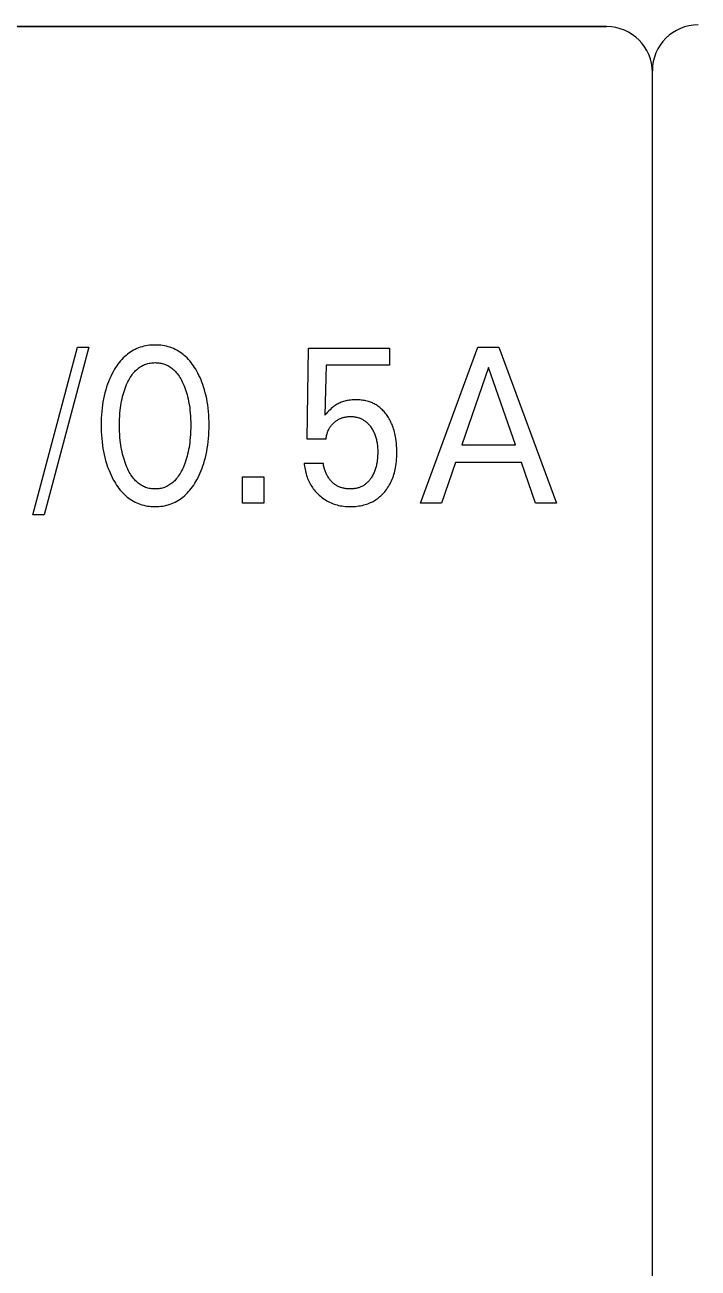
# Model space of a CAD drawing. Extents: x 10 to 952, y 6 to 232.
# Drawn here: x 807.6 to 812.98, y 196.33 to 206.24 of the extents above; entities that cross this region are included whole.
import ezdxf

# ---------------------------------------------------------------- set-up
doc = ezdxf.new("R2010")
doc.units = 0
doc.header["$LTSCALE"] = 5
doc.header["$MEASUREMENT"] = 0
doc.layers.get('0').update_dxf_attribs({"linetype": 'CONTINUOUS'})

msp = doc.modelspace()

# ---------------------------------------------------------------- linework, layer by layer
at = {"color": 7, "linetype": 'Continuous'}
for p, q in [((802.015, 206.2291), (812.2447, 206.2291)), ((812.2447, 206.2291), (802.015, 206.2291)), ((812.6098, 110.1572), (812.6098, 205.878)), ((812.6098, 145.8881), (812.6098, 205.878)), ((812.61, 110.1429), (812.61, 205.8637)), ((812.61, 145.8738), (812.61, 205.8637)), ((807.6648, 202.3361), (808.0205, 203.6716)), ((808.1108, 203.6716), (807.7551, 202.3361)), ((808.0205, 203.6716), (808.1108, 203.6716)), ((808.5078, 203.667), (808.4943, 203.6615)), ((808.5219, 203.672), (808.5078, 203.667)), ((808.5362, 203.6764), (808.5219, 203.672)), ((808.5507, 203.6801), (808.5362, 203.6764)), ((808.5653, 203.6832), (808.5507, 203.6801)), ((808.5801, 203.6858), (808.5653, 203.6832)), ((808.595, 203.6877), (808.5801, 203.6858)), ((808.61, 203.689), (808.595, 203.6877)), ((808.625, 203.6898), (808.61, 203.689)), ((808.6401, 203.6901), (808.625, 203.6898)), ((808.6552, 203.6899), (808.6401, 203.6901)), ((808.6703, 203.6891), (808.6552, 203.6899)), ((808.6853, 203.6877), (808.6703, 203.6891)), ((808.7002, 203.6858), (808.6853, 203.6877)), ((808.715, 203.6833), (808.7002, 203.6858)), ((808.7297, 203.6802), (808.715, 203.6833)), ((808.7443, 203.6764), (808.7297, 203.6802)), ((808.7586, 203.6721), (808.7443, 203.6764)), ((808.7728, 203.667), (808.7586, 203.6721)), ((808.7862, 203.6615), (808.7728, 203.667)), ((809.8547, 202.9383), (809.8642, 203.6646)), ((809.8642, 203.6646), (810.5116, 203.6646)), ((810.5116, 203.6646), (810.5116, 203.529)), ((810.758, 202.4294), (811.2167, 203.6716)), ((811.2167, 203.6716), (811.3847, 203.6716)), ((811.3847, 203.6716), (811.8434, 202.4294)), ((808.3742, 203.5748), (808.3634, 203.5626)), ((808.3854, 203.5865), (808.3742, 203.5748)), ((808.3971, 203.5978), (808.3854, 203.5865)), ((808.408, 203.6074), (808.3971, 203.5978)), ((808.4194, 203.6167), (808.408, 203.6074)), ((808.4311, 203.6254), (808.4194, 203.6167)), ((808.4431, 203.6337), (808.4311, 203.6254)), ((808.4555, 203.6415), (808.4431, 203.6337)), ((808.4681, 203.6487), (808.4555, 203.6415)), ((808.4811, 203.6554), (808.4681, 203.6487)), ((808.4943, 203.6615), (808.4811, 203.6554)), ((808.7995, 203.6554), (808.7862, 203.6615)), ((808.8124, 203.6487), (808.7995, 203.6554)), ((808.8251, 203.6415), (808.8124, 203.6487)), ((808.8375, 203.6337), (808.8251, 203.6415)), ((808.8495, 203.6254), (808.8375, 203.6337)), ((808.8612, 203.6167), (808.8495, 203.6254)), ((808.8725, 203.6074), (808.8612, 203.6167)), ((808.8834, 203.5978), (808.8725, 203.6074)), ((808.8951, 203.5865), (808.8834, 203.5978)), ((808.9063, 203.5748), (808.8951, 203.5865)), ((808.917, 203.5626), (808.9063, 203.5748)), ((808.3052, 203.4771), (808.2949, 203.4577)), ((808.3081, 203.4824), (808.3052, 203.4771)), ((808.3163, 203.4964), (808.3081, 203.4824)), ((808.3249, 203.5102), (808.3163, 203.4964)), ((808.3339, 203.5238), (808.3249, 203.5102)), ((808.3433, 203.5371), (808.3339, 203.5238)), ((808.3531, 203.55), (808.3433, 203.5371)), ((808.3634, 203.5626), (808.3531, 203.55)), ((808.4633, 203.4616), (808.4714, 203.4714)), ((808.4714, 203.4714), (808.4779, 203.4785)), ((808.4779, 203.4785), (808.4846, 203.4855)), ((808.4846, 203.4855), (808.4916, 203.4921)), ((808.4916, 203.4921), (808.4989, 203.4985)), ((808.4989, 203.4985), (808.5064, 203.5046)), ((808.5064, 203.5046), (808.5141, 203.5104)), ((808.5141, 203.5104), (808.522, 203.5158)), ((808.522, 203.5158), (808.5302, 203.5209)), ((808.5302, 203.5209), (808.5386, 203.5255)), ((808.5386, 203.5255), (808.5472, 203.5298)), ((808.5472, 203.5298), (808.5559, 203.5336)), ((808.5559, 203.5336), (808.5648, 203.5369)), ((808.5648, 203.5369), (808.5739, 203.5399)), ((808.5739, 203.5399), (808.5831, 203.5424)), ((808.5831, 203.5424), (808.5924, 203.5445)), ((808.5924, 203.5445), (808.6018, 203.5462)), ((808.6018, 203.5462), (808.6113, 203.5476)), ((808.6113, 203.5476), (808.6209, 203.5485)), ((808.6209, 203.5485), (808.6305, 203.5491)), ((808.6305, 203.5491), (808.6401, 203.5493)), ((808.6401, 203.5493), (808.6497, 203.5491)), ((808.6497, 203.5491), (808.6593, 203.5485)), ((808.6593, 203.5485), (808.6689, 203.5476)), ((808.6689, 203.5476), (808.6783, 203.5462)), ((808.6783, 203.5462), (808.6878, 203.5445)), ((808.6878, 203.5445), (808.6971, 203.5424)), ((808.6971, 203.5424), (808.7063, 203.5399)), ((808.7063, 203.5399), (808.7153, 203.5369)), ((808.7153, 203.5369), (808.7242, 203.5336)), ((808.7242, 203.5336), (808.733, 203.5298)), ((808.733, 203.5298), (808.7416, 203.5255)), ((808.7416, 203.5255), (808.75, 203.5209)), ((808.75, 203.5209), (808.7581, 203.5158)), ((808.7581, 203.5158), (808.7661, 203.5104)), ((808.7661, 203.5104), (808.7738, 203.5046)), ((808.7738, 203.5046), (808.7813, 203.4985)), ((808.7813, 203.4985), (808.7886, 203.4921)), ((808.7886, 203.4921), (808.7956, 203.4855)), ((808.7956, 203.4855), (808.8023, 203.4785)), ((808.8023, 203.4785), (808.8088, 203.4714)), ((808.8088, 203.4714), (808.8169, 203.4616)), ((808.9273, 203.55), (808.917, 203.5626)), ((808.9371, 203.5371), (808.9273, 203.55)), ((808.9464, 203.5238), (808.9371, 203.5371)), ((808.9554, 203.5102), (808.9464, 203.5238)), ((808.9639, 203.4964), (808.9554, 203.5102)), ((808.9721, 203.4824), (808.9639, 203.4964)), ((808.9815, 203.465), (808.9721, 203.4824)), ((808.9904, 203.4475), (808.9815, 203.465)), ((810.0045, 203.529), (809.9958, 203.1293)), ((810.5116, 203.529), (810.0045, 203.529)), ((811.3015, 203.5114), (811.0876, 202.8943)), ((811.5162, 202.8943), (811.3015, 203.5114)), ((808.2602, 203.3771), (808.2531, 203.3564)), ((808.2679, 203.3977), (808.2602, 203.3771)), ((808.2763, 203.418), (808.2679, 203.3977)), ((808.2853, 203.438), (808.2763, 203.418)), ((808.2949, 203.4577), (808.2853, 203.438)), ((808.4063, 203.3586), (808.4127, 203.3741)), ((808.4127, 203.3741), (808.4178, 203.3857)), ((808.4178, 203.3857), (808.4233, 203.3971)), ((808.4233, 203.3971), (808.429, 203.4084)), ((808.429, 203.4084), (808.4351, 203.4196)), ((808.4351, 203.4196), (808.4415, 203.4305)), ((808.4415, 203.4305), (808.4484, 203.4411)), ((808.4484, 203.4411), (808.4556, 203.4515)), ((808.4556, 203.4515), (808.4633, 203.4616)), ((808.8169, 203.4616), (808.8246, 203.4515)), ((808.8246, 203.4515), (808.8318, 203.4411)), ((808.8318, 203.4411), (808.8386, 203.4305)), ((808.8386, 203.4305), (808.8451, 203.4196)), ((808.8451, 203.4196), (808.8512, 203.4084)), ((808.8512, 203.4084), (808.8569, 203.3971)), ((808.8569, 203.3971), (808.8624, 203.3857)), ((808.8624, 203.3857), (808.8675, 203.3741)), ((808.8675, 203.3741), (808.8692, 203.37)), ((808.8692, 203.37), (808.8752, 203.3552)), ((808.9987, 203.4297), (808.9904, 203.4475)), ((809.0066, 203.4116), (808.9987, 203.4297)), ((809.0139, 203.3934), (809.0066, 203.4116)), ((809.0208, 203.375), (809.0139, 203.3934)), ((809.0271, 203.3564), (809.0208, 203.375)), ((808.2335, 203.2855), (808.2284, 203.2615)), ((808.2393, 203.3093), (808.2335, 203.2855)), ((808.2459, 203.3329), (808.2393, 203.3093)), ((808.2531, 203.3564), (808.2459, 203.3329)), ((808.3768, 203.2613), (808.381, 203.2791)), ((808.381, 203.2791), (808.3853, 203.2952)), ((808.3853, 203.2952), (808.3899, 203.3113)), ((808.3899, 203.3113), (808.3949, 203.3272)), ((808.3949, 203.3272), (808.4004, 203.343)), ((808.4004, 203.343), (808.4063, 203.3586)), ((808.8752, 203.3552), (808.8808, 203.3402)), ((808.8808, 203.3402), (808.8859, 203.3251)), ((808.8859, 203.3251), (808.8907, 203.3099)), ((808.8907, 203.3099), (808.8951, 203.2945)), ((808.8951, 203.2945), (808.8992, 203.2791)), ((808.8992, 203.2791), (808.9034, 203.2613)), ((809.0343, 203.3329), (809.0271, 203.3564)), ((809.0409, 203.3093), (809.0343, 203.3329)), ((809.0467, 203.2855), (809.0409, 203.3093)), ((809.0518, 203.2615), (809.0467, 203.2855)), ((808.2166, 203.1866), (808.2138, 203.1599)), ((808.2201, 203.2132), (808.2166, 203.1866)), ((808.2239, 203.2374), (808.2201, 203.2132)), ((808.2284, 203.2615), (808.2239, 203.2374)), ((808.3596, 203.1474), (808.362, 203.1714)), ((808.362, 203.1714), (808.3642, 203.1895)), ((808.3642, 203.1895), (808.3667, 203.2076)), ((808.3667, 203.2076), (808.3697, 203.2256)), ((808.3697, 203.2256), (808.373, 203.2435)), ((808.373, 203.2435), (808.3768, 203.2613)), ((808.9034, 203.2613), (808.9072, 203.2435)), ((808.9072, 203.2435), (808.9105, 203.2256)), ((808.9105, 203.2256), (808.9134, 203.2076)), ((808.9134, 203.2076), (808.916, 203.1895)), ((808.916, 203.1895), (808.9182, 203.1714)), ((808.9182, 203.1714), (808.9206, 203.1474)), ((809.0563, 203.2374), (809.0518, 203.2615)), ((809.0601, 203.2132), (809.0563, 203.2374)), ((809.0636, 203.1866), (809.0601, 203.2132)), ((809.0664, 203.1599), (809.0636, 203.1866)), ((810.037, 203.1743), (810.0269, 203.1642)), ((810.0459, 203.1828), (810.037, 203.1743)), ((810.0552, 203.191), (810.0459, 203.1828)), ((810.0623, 203.1967), (810.0552, 203.191)), ((810.0697, 203.2022), (810.0623, 203.1967)), ((810.0772, 203.2075), (810.0697, 203.2022)), ((810.085, 203.2125), (810.0772, 203.2075)), ((810.0929, 203.2172), (810.085, 203.2125)), ((810.101, 203.2216), (810.0929, 203.2172)), ((810.1092, 203.2257), (810.101, 203.2216)), ((810.1179, 203.2296), (810.1092, 203.2257)), ((810.1266, 203.2332), (810.1179, 203.2296)), ((810.1355, 203.2365), (810.1266, 203.2332)), ((810.1446, 203.2394), (810.1355, 203.2365)), ((810.1537, 203.2421), (810.1446, 203.2394)), ((810.1628, 203.2444), (810.1537, 203.2421)), ((810.1721, 203.2465), (810.1628, 203.2444)), ((810.1822, 203.2484), (810.1721, 203.2465)), ((810.1924, 203.25), (810.1822, 203.2484)), ((810.2026, 203.2513), (810.1924, 203.25)), ((810.2128, 203.2523), (810.2026, 203.2513)), ((810.2231, 203.2529), (810.2128, 203.2523)), ((810.2334, 203.2533), (810.2231, 203.2529)), ((810.2437, 203.2535), (810.2334, 203.2533)), ((810.2538, 203.2533), (810.2437, 203.2535)), ((810.2638, 203.253), (810.2538, 203.2533)), ((810.2739, 203.2523), (810.2638, 203.253)), ((810.2839, 203.2514), (810.2739, 203.2523)), ((810.2938, 203.2502), (810.2839, 203.2514)), ((810.3038, 203.2487), (810.2938, 203.2502)), ((810.3136, 203.2469), (810.3038, 203.2487)), ((810.3234, 203.2448), (810.3136, 203.2469)), ((810.3331, 203.2423), (810.3234, 203.2448)), ((810.3428, 203.2396), (810.3331, 203.2423)), ((810.3508, 203.237), (810.3428, 203.2396)), ((810.3588, 203.2341), (810.3508, 203.237)), ((810.3667, 203.231), (810.3588, 203.2341)), ((810.3744, 203.2277), (810.3667, 203.231)), ((810.3821, 203.2241), (810.3744, 203.2277)), ((810.3897, 203.2203), (810.3821, 203.2241)), ((810.3971, 203.2163), (810.3897, 203.2203)), ((810.4044, 203.212), (810.3971, 203.2163)), ((810.4116, 203.2075), (810.4044, 203.212)), ((810.4186, 203.2028), (810.4116, 203.2075)), ((810.4255, 203.1979), (810.4186, 203.2028)), ((810.4331, 203.192), (810.4255, 203.1979)), ((810.4405, 203.1858), (810.4331, 203.192)), ((810.4477, 203.1794), (810.4405, 203.1858)), ((810.4546, 203.1728), (810.4477, 203.1794)), ((810.4614, 203.1659), (810.4546, 203.1728)), ((808.2094, 203.0796), (808.2091, 203.0527)), ((808.2102, 203.1064), (808.2094, 203.0796)), ((808.2117, 203.1332), (808.2102, 203.1064)), ((808.2138, 203.1599), (808.2117, 203.1332)), ((808.3557, 203.051), (808.3559, 203.0751)), ((808.3559, 203.0751), (808.3566, 203.0992)), ((808.3566, 203.0992), (808.3578, 203.1233)), ((808.3578, 203.1233), (808.3596, 203.1474)), ((808.9206, 203.1474), (808.9223, 203.1233)), ((808.9223, 203.1233), (808.9236, 203.0992)), ((808.9236, 203.0992), (808.9243, 203.0751)), ((808.9243, 203.0751), (808.9245, 203.051)), ((809.0685, 203.1332), (809.0664, 203.1599)), ((809.07, 203.1064), (809.0685, 203.1332)), ((809.0708, 203.0796), (809.07, 203.1064)), ((809.0711, 203.0527), (809.0708, 203.0796)), ((810.0063, 203.1417), (809.9958, 203.1293)), ((810.0171, 203.1538), (810.0063, 203.1417)), ((810.0269, 203.1642), (810.0171, 203.1538)), ((810.0585, 203.0624), (810.0635, 203.0674)), ((810.0635, 203.0674), (810.0686, 203.0721)), ((810.0686, 203.0721), (810.0737, 203.0764)), ((810.0737, 203.0764), (810.0789, 203.0806)), ((810.0789, 203.0806), (810.0842, 203.0846)), ((810.0842, 203.0846), (810.0896, 203.0884)), ((810.0896, 203.0884), (810.0952, 203.092)), ((810.0952, 203.092), (810.1009, 203.0953)), ((810.1009, 203.0953), (810.1068, 203.0985)), ((810.1068, 203.0985), (810.1127, 203.1015)), ((810.1127, 203.1015), (810.1188, 203.1042)), ((810.1188, 203.1042), (810.1249, 203.1067)), ((810.1249, 203.1067), (810.1312, 203.1089)), ((810.1312, 203.1089), (810.1375, 203.111)), ((810.1375, 203.111), (810.1439, 203.1128)), ((810.1439, 203.1128), (810.1503, 203.1144)), ((810.1503, 203.1144), (810.1572, 203.1158)), ((810.1572, 203.1158), (810.1642, 203.117)), ((810.1642, 203.117), (810.1712, 203.118)), ((810.1712, 203.118), (810.1782, 203.1187)), ((810.1782, 203.1187), (810.1852, 203.1192)), ((810.1852, 203.1192), (810.1923, 203.1195)), ((810.1923, 203.1195), (810.1994, 203.1196)), ((810.1994, 203.1196), (810.2068, 203.1195)), ((810.2068, 203.1195), (810.2142, 203.1192)), ((810.2142, 203.1192), (810.2216, 203.1187)), ((810.2216, 203.1187), (810.229, 203.1179)), ((810.229, 203.1179), (810.2364, 203.1169)), ((810.2364, 203.1169), (810.2437, 203.1156)), ((810.2437, 203.1156), (810.2509, 203.114)), ((810.2509, 203.114), (810.2581, 203.1122)), ((810.2581, 203.1122), (810.2652, 203.1101)), ((810.2652, 203.1101), (810.2711, 203.1081)), ((810.2711, 203.1081), (810.277, 203.1059)), ((810.277, 203.1059), (810.2827, 203.1035)), ((810.2827, 203.1035), (810.2884, 203.1009)), ((810.2884, 203.1009), (810.294, 203.0981)), ((810.294, 203.0981), (810.2994, 203.0951)), ((810.2994, 203.0951), (810.3048, 203.0919)), ((810.3048, 203.0919), (810.3101, 203.0886)), ((810.3101, 203.0886), (810.3152, 203.085)), ((810.3152, 203.085), (810.3202, 203.0813)), ((810.3202, 203.0813), (810.3258, 203.0767)), ((810.3258, 203.0767), (810.3312, 203.072)), ((810.3312, 203.072), (810.3365, 203.067)), ((810.4679, 203.1588), (810.4614, 203.1659)), ((810.4742, 203.1515), (810.4679, 203.1588)), ((810.4803, 203.144), (810.4742, 203.1515)), ((810.4861, 203.1363), (810.4803, 203.144)), ((810.4917, 203.1284), (810.4861, 203.1363)), ((810.4976, 203.1197), (810.4917, 203.1284)), ((810.5032, 203.1109), (810.4976, 203.1197)), ((810.5086, 203.1019), (810.5032, 203.1109)), ((810.5136, 203.0927), (810.5086, 203.1019)), ((810.5185, 203.0834), (810.5136, 203.0927)), ((810.523, 203.074), (810.5185, 203.0834)), ((810.5274, 203.0644), (810.523, 203.074)), ((808.2091, 203.0527), (808.2093, 203.0255)), ((808.2093, 203.0255), (808.2102, 202.9982)), ((808.2102, 202.9982), (808.2116, 202.971)), ((808.2116, 202.971), (808.2137, 202.9438)), ((808.3559, 203.0265), (808.3557, 203.051)), ((808.3566, 203.002), (808.3559, 203.0265)), ((808.3578, 202.9776), (808.3566, 203.002)), ((808.3596, 202.9532), (808.3578, 202.9776)), ((808.9224, 202.9776), (808.9206, 202.9532)), ((808.9236, 203.002), (808.9224, 202.9776)), ((808.9243, 203.0265), (808.9236, 203.002)), ((808.9245, 203.051), (808.9243, 203.0265)), ((809.0665, 202.944), (809.0686, 202.9712)), ((809.0686, 202.9712), (809.07, 202.9983)), ((809.07, 202.9983), (809.0709, 203.0255)), ((809.0709, 203.0255), (809.0711, 203.0527)), ((810.0075, 202.961), (810.009, 202.9685)), ((810.009, 202.9685), (810.0108, 202.976)), ((810.0108, 202.976), (810.0128, 202.9834)), ((810.0128, 202.9834), (810.0151, 202.9907)), ((810.0151, 202.9907), (810.0175, 202.9974)), ((810.0175, 202.9974), (810.0201, 203.004)), ((810.0201, 203.004), (810.0229, 203.0105)), ((810.0229, 203.0105), (810.0259, 203.0169)), ((810.0259, 203.0169), (810.0292, 203.0232)), ((810.0292, 203.0232), (810.0327, 203.0293)), ((810.0327, 203.0293), (810.0365, 203.0353)), ((810.0365, 203.0353), (810.0405, 203.0411)), ((810.0405, 203.0411), (810.0447, 203.0467)), ((810.0447, 203.0467), (810.0491, 203.0521)), ((810.0491, 203.0521), (810.0537, 203.0574)), ((810.0537, 203.0574), (810.0585, 203.0624)), ((810.3365, 203.067), (810.3416, 203.0618)), ((810.3416, 203.0618), (810.3464, 203.0564)), ((810.3464, 203.0564), (810.3511, 203.0508)), ((810.3511, 203.0508), (810.3557, 203.0452)), ((810.3557, 203.0452), (810.36, 203.0393)), ((810.36, 203.0393), (810.3642, 203.0334)), ((810.3642, 203.0334), (810.3686, 203.0267)), ((810.3686, 203.0267), (810.3728, 203.0199)), ((810.3728, 203.0199), (810.3768, 203.0129)), ((810.3768, 203.0129), (810.3806, 203.0059)), ((810.3806, 203.0059), (810.3842, 202.9987)), ((810.3842, 202.9987), (810.3875, 202.9915)), ((810.3875, 202.9915), (810.3907, 202.9842)), ((810.3907, 202.9842), (810.3937, 202.9767)), ((810.3937, 202.9767), (810.3966, 202.9686)), ((810.3966, 202.9686), (810.3994, 202.9605)), ((810.5315, 203.0548), (810.5274, 203.0644)), ((810.5353, 203.045), (810.5315, 203.0548)), ((810.5397, 203.033), (810.5353, 203.045)), ((810.5438, 203.0208), (810.5397, 203.033)), ((810.5475, 203.0086), (810.5438, 203.0208)), ((810.5509, 202.9962), (810.5475, 203.0086)), ((810.554, 202.9838), (810.5509, 202.9962)), ((810.5568, 202.9713), (810.554, 202.9838)), ((810.5593, 202.9587), (810.5568, 202.9713)), ((808.2137, 202.9438), (808.2165, 202.9166)), ((808.2165, 202.9166), (808.2199, 202.8896)), ((808.2199, 202.8896), (808.2237, 202.865)), ((808.3619, 202.9288), (808.3596, 202.9532)), ((808.3641, 202.9104), (808.3619, 202.9288)), ((808.3666, 202.8921), (808.3641, 202.9104)), ((808.3695, 202.8738), (808.3666, 202.8921)), ((808.3728, 202.8555), (808.3695, 202.8738)), ((808.9107, 202.8738), (808.9074, 202.8555)), ((808.9136, 202.8921), (808.9107, 202.8738)), ((808.9161, 202.9104), (808.9136, 202.8921)), ((808.9183, 202.9288), (808.9161, 202.9104)), ((808.9206, 202.9532), (808.9183, 202.9288)), ((809.0565, 202.8654), (809.0603, 202.89)), ((809.0603, 202.89), (809.0637, 202.917)), ((809.0637, 202.917), (809.0665, 202.944)), ((810.0045, 202.9383), (809.8547, 202.9383)), ((810.0045, 202.9383), (810.0052, 202.9459)), ((810.0052, 202.9459), (810.0063, 202.9534)), ((810.0063, 202.9534), (810.0075, 202.961)), ((810.3994, 202.9605), (810.4019, 202.9522)), ((810.4019, 202.9522), (810.4042, 202.9439)), ((810.4042, 202.9439), (810.4063, 202.9355)), ((810.4063, 202.9355), (810.4082, 202.9271)), ((810.4082, 202.9271), (810.4099, 202.9186)), ((810.4099, 202.9186), (810.4114, 202.9101)), ((810.4114, 202.9101), (810.413, 202.8993)), ((810.413, 202.8993), (810.4144, 202.8884)), ((810.4144, 202.8884), (810.4154, 202.8774)), ((810.4154, 202.8774), (810.4162, 202.8665)), ((810.5615, 202.9461), (810.5593, 202.9587)), ((810.5648, 202.9234), (810.5615, 202.9461)), ((810.5668, 202.9052), (810.5648, 202.9234)), ((810.5683, 202.8869), (810.5668, 202.9052)), ((810.5694, 202.8685), (810.5683, 202.8869)), ((811.0876, 202.8943), (811.5162, 202.8943)), ((808.2237, 202.865), (808.2281, 202.8405)), ((808.2281, 202.8405), (808.2331, 202.8161)), ((808.2331, 202.8161), (808.2388, 202.7919)), ((808.2388, 202.7919), (808.2453, 202.7679)), ((808.3765, 202.8374), (808.3728, 202.8555)), ((808.3807, 202.8193), (808.3765, 202.8374)), ((808.3848, 202.8029), (808.3807, 202.8193)), ((808.3894, 202.7866), (808.3848, 202.8029)), ((808.3944, 202.7704), (808.3894, 202.7866)), ((808.3998, 202.7543), (808.3944, 202.7704)), ((808.8858, 202.7704), (808.8804, 202.7543)), ((808.8908, 202.7866), (808.8858, 202.7704)), ((808.8954, 202.8029), (808.8908, 202.7866)), ((808.8995, 202.8193), (808.8954, 202.8029)), ((808.9037, 202.8374), (808.8995, 202.8193)), ((808.9074, 202.8555), (808.9037, 202.8374)), ((809.0349, 202.7682), (809.0413, 202.7923)), ((809.0413, 202.7923), (809.0471, 202.8165)), ((809.0471, 202.8165), (809.0521, 202.8409)), ((809.0521, 202.8409), (809.0565, 202.8654)), ((810.4136, 202.7716), (810.4115, 202.7563)), ((810.415, 202.784), (810.4136, 202.7716)), ((810.416, 202.7963), (810.415, 202.784)), ((810.4167, 202.8087), (810.416, 202.7963)), ((810.4162, 202.8665), (810.4168, 202.8555)), ((810.4171, 202.8211), (810.4167, 202.8087)), ((810.4168, 202.8555), (810.4172, 202.8445)), ((810.4173, 202.8335), (810.4171, 202.8211)), ((810.4172, 202.8445), (810.4173, 202.8335)), ((810.5669, 202.7621), (810.5683, 202.7794)), ((810.5683, 202.7794), (810.5694, 202.7969)), ((810.57, 202.8501), (810.5694, 202.8685)), ((810.5694, 202.7969), (810.57, 202.8143)), ((810.5702, 202.8318), (810.57, 202.8501)), ((810.57, 202.8143), (810.5702, 202.8318)), ((808.2453, 202.7679), (808.2524, 202.744)), ((808.2524, 202.744), (808.2586, 202.7252)), ((808.2586, 202.7252), (808.2653, 202.7065)), ((808.2653, 202.7065), (808.2725, 202.688)), ((808.2725, 202.688), (808.2803, 202.6697)), ((808.4056, 202.7384), (808.3998, 202.7543)), ((808.4119, 202.7226), (808.4056, 202.7384)), ((808.417, 202.7107), (808.4119, 202.7226)), ((808.4224, 202.6989), (808.417, 202.7107)), ((808.4282, 202.6873), (808.4224, 202.6989)), ((808.4343, 202.6758), (808.4282, 202.6873)), ((808.4407, 202.6646), (808.4343, 202.6758)), ((808.8459, 202.6758), (808.8395, 202.6646)), ((808.852, 202.6873), (808.8459, 202.6758)), ((808.8578, 202.6989), (808.852, 202.6873)), ((808.8632, 202.7107), (808.8578, 202.6989)), ((808.8683, 202.7226), (808.8632, 202.7107)), ((808.8746, 202.7384), (808.8683, 202.7226)), ((808.8804, 202.7543), (808.8746, 202.7384)), ((808.9999, 202.6698), (809.0076, 202.6882)), ((809.0076, 202.6882), (809.0148, 202.7068)), ((809.0148, 202.7068), (809.0216, 202.7255)), ((809.0216, 202.7255), (809.0278, 202.7444)), ((809.0278, 202.7444), (809.0349, 202.7682)), ((809.8294, 202.749), (809.8307, 202.7363)), ((809.8294, 202.749), (809.9823, 202.749)), ((809.8307, 202.7363), (809.8323, 202.7235)), ((809.8323, 202.7235), (809.8344, 202.7108)), ((809.8344, 202.7108), (809.8367, 202.6981)), ((809.8367, 202.6981), (809.8394, 202.6855)), ((809.8394, 202.6855), (809.8425, 202.6729)), ((809.8425, 202.6729), (809.846, 202.6604)), ((809.9831, 202.7422), (809.9823, 202.749)), ((809.9841, 202.7353), (809.9831, 202.7422)), ((809.9854, 202.7284), (809.9841, 202.7353)), ((809.9868, 202.7214), (809.9854, 202.7284)), ((809.9884, 202.7145), (809.9868, 202.7214)), ((809.9903, 202.7075), (809.9884, 202.7145)), ((809.9923, 202.7006), (809.9903, 202.7075)), ((809.9946, 202.6937), (809.9923, 202.7006)), ((809.997, 202.6868), (809.9946, 202.6937)), ((809.9996, 202.6799), (809.997, 202.6868)), ((810.0025, 202.6731), (809.9996, 202.6799)), ((810.0055, 202.6664), (810.0025, 202.6731)), ((810.388, 202.6738), (810.3847, 202.6664)), ((810.3911, 202.6812), (810.388, 202.6738)), ((810.394, 202.6888), (810.3911, 202.6812)), ((810.3969, 202.697), (810.394, 202.6888)), ((810.3996, 202.7053), (810.3969, 202.697)), ((810.4021, 202.7136), (810.3996, 202.7053)), ((810.4044, 202.7221), (810.4021, 202.7136)), ((810.4065, 202.7306), (810.4044, 202.7221)), ((810.4083, 202.7391), (810.4065, 202.7306)), ((810.41, 202.7477), (810.4083, 202.7391)), ((810.4115, 202.7563), (810.41, 202.7477)), ((810.5464, 202.6574), (810.5502, 202.6705)), ((810.5502, 202.6705), (810.5536, 202.6837)), ((810.5536, 202.6837), (810.5567, 202.6969)), ((810.5567, 202.6969), (810.5594, 202.7103)), ((810.5594, 202.7103), (810.5624, 202.7275)), ((810.5624, 202.7275), (810.5649, 202.7447)), ((810.5649, 202.7447), (810.5669, 202.7621)), ((811.0384, 202.7534), (810.9275, 202.4294)), ((811.5645, 202.7534), (811.0384, 202.7534)), ((811.6771, 202.4294), (811.5645, 202.7534)), ((808.2803, 202.6697), (808.2885, 202.6516)), ((808.2885, 202.6516), (808.2972, 202.6337)), ((808.2972, 202.6337), (808.3065, 202.6161)), ((808.3065, 202.6161), (808.3147, 202.6016)), ((808.3147, 202.6016), (808.3233, 202.5873)), ((808.3233, 202.5873), (808.3322, 202.5733)), ((808.3322, 202.5733), (808.3416, 202.5596)), ((808.4476, 202.6536), (808.4407, 202.6646)), ((808.4548, 202.6429), (808.4476, 202.6536)), ((808.4625, 202.6324), (808.4548, 202.6429)), ((808.4707, 202.6223), (808.4625, 202.6324)), ((808.4772, 202.615), (808.4707, 202.6223)), ((808.4839, 202.6079), (808.4772, 202.615)), ((808.4909, 202.601), (808.4839, 202.6079)), ((808.4982, 202.5944), (808.4909, 202.601)), ((808.5057, 202.5882), (808.4982, 202.5944)), ((808.5134, 202.5822), (808.5057, 202.5882)), ((808.5214, 202.5766), (808.5134, 202.5822)), ((808.5297, 202.5714), (808.5214, 202.5766)), ((808.5381, 202.5666), (808.5297, 202.5714)), ((808.7505, 202.5714), (808.7421, 202.5666)), ((808.7588, 202.5766), (808.7505, 202.5714)), ((808.7668, 202.5822), (808.7588, 202.5766)), ((808.7745, 202.5882), (808.7668, 202.5822)), ((808.782, 202.5944), (808.7745, 202.5882)), ((808.7893, 202.601), (808.782, 202.5944)), ((808.7963, 202.6079), (808.7893, 202.601)), ((808.803, 202.615), (808.7963, 202.6079)), ((808.8095, 202.6223), (808.803, 202.615)), ((808.8177, 202.6324), (808.8095, 202.6223)), ((808.8254, 202.6429), (808.8177, 202.6324)), ((808.8326, 202.6536), (808.8254, 202.6429)), ((808.8395, 202.6646), (808.8326, 202.6536)), ((808.9387, 202.5596), (808.9481, 202.5733)), ((808.9481, 202.5733), (808.957, 202.5873)), ((808.957, 202.5873), (808.9655, 202.6016)), ((808.9655, 202.6016), (808.9737, 202.6161)), ((808.9737, 202.6161), (808.9829, 202.6338)), ((808.9829, 202.6338), (808.9917, 202.6517)), ((808.9917, 202.6517), (808.9999, 202.6698)), ((809.3365, 202.4294), (809.3365, 202.639)), ((809.3365, 202.639), (809.5093, 202.639)), ((809.5093, 202.639), (809.5093, 202.4294)), ((809.846, 202.6604), (809.8498, 202.6481)), ((809.8498, 202.6481), (809.8536, 202.6368)), ((809.8536, 202.6368), (809.8578, 202.6257)), ((809.8578, 202.6257), (809.8623, 202.6147)), ((809.8623, 202.6147), (809.8672, 202.6039)), ((809.8672, 202.6039), (809.8723, 202.5932)), ((809.8723, 202.5932), (809.8778, 202.5827)), ((809.8778, 202.5827), (809.8837, 202.5725)), ((809.8837, 202.5725), (809.8899, 202.5624)), ((810.0087, 202.6597), (810.0055, 202.6664)), ((810.0121, 202.6532), (810.0087, 202.6597)), ((810.0156, 202.6467), (810.0121, 202.6532)), ((810.0194, 202.6403), (810.0156, 202.6467)), ((810.0233, 202.6341), (810.0194, 202.6403)), ((810.0269, 202.6287), (810.0233, 202.6341)), ((810.0306, 202.6235), (810.0269, 202.6287)), ((810.0344, 202.6184), (810.0306, 202.6235)), ((810.0384, 202.6134), (810.0344, 202.6184)), ((810.0425, 202.6085), (810.0384, 202.6134)), ((810.0467, 202.6038), (810.0425, 202.6085)), ((810.051, 202.5992), (810.0467, 202.6038)), ((810.0555, 202.5947), (810.051, 202.5992)), ((810.0601, 202.5904), (810.0555, 202.5947)), ((810.0648, 202.5862), (810.0601, 202.5904)), ((810.0697, 202.5823), (810.0648, 202.5862)), ((810.0746, 202.5785), (810.0697, 202.5823)), ((810.0797, 202.5748), (810.0746, 202.5785)), ((810.0849, 202.5714), (810.0797, 202.5748)), ((810.0902, 202.5682), (810.0849, 202.5714)), ((810.3107, 202.5742), (810.3055, 202.5707)), ((810.3159, 202.5778), (810.3107, 202.5742)), ((810.3209, 202.5817), (810.3159, 202.5778)), ((810.326, 202.5859), (810.3209, 202.5817)), ((810.3309, 202.5903), (810.326, 202.5859)), ((810.3357, 202.5949), (810.3309, 202.5903)), ((810.3404, 202.5997), (810.3357, 202.5949)), ((810.3449, 202.6046), (810.3404, 202.5997)), ((810.3492, 202.6096), (810.3449, 202.6046)), ((810.3533, 202.6148), (810.3492, 202.6096)), ((810.3574, 202.6201), (810.3533, 202.6148)), ((810.3612, 202.6255), (810.3574, 202.6201)), ((810.365, 202.631), (810.3612, 202.6255)), ((810.3693, 202.6379), (810.365, 202.631)), ((810.3735, 202.6448), (810.3693, 202.6379)), ((810.3774, 202.6519), (810.3735, 202.6448)), ((810.3811, 202.6591), (810.3774, 202.6519)), ((810.3847, 202.6664), (810.3811, 202.6591)), ((810.5033, 202.5614), (810.5098, 202.5724)), ((810.5098, 202.5724), (810.516, 202.5835)), ((810.516, 202.5835), (810.5218, 202.5949)), ((810.5218, 202.5949), (810.5272, 202.6064)), ((810.5272, 202.6064), (810.5326, 202.6189)), ((810.5326, 202.6189), (810.5376, 202.6316)), ((810.5376, 202.6316), (810.5422, 202.6444)), ((810.5422, 202.6444), (810.5464, 202.6574)), ((808.3416, 202.5596), (808.3515, 202.5462)), ((808.3515, 202.5462), (808.3618, 202.5332)), ((808.3618, 202.5332), (808.3726, 202.5206)), ((808.3726, 202.5206), (808.3839, 202.5084)), ((808.3839, 202.5084), (808.3957, 202.4967)), ((808.3957, 202.4967), (808.4066, 202.4868)), ((808.4066, 202.4868), (808.418, 202.4773)), ((808.418, 202.4773), (808.4297, 202.4682)), ((808.5468, 202.5622), (808.5381, 202.5666)), ((808.5555, 202.5583), (808.5468, 202.5622)), ((808.5644, 202.5548), (808.5555, 202.5583)), ((808.5735, 202.5518), (808.5644, 202.5548)), ((808.5828, 202.5492), (808.5735, 202.5518)), ((808.5921, 202.547), (808.5828, 202.5492)), ((808.6016, 202.5453), (808.5921, 202.547)), ((808.6112, 202.5439), (808.6016, 202.5453)), ((808.6208, 202.5429), (808.6112, 202.5439)), ((808.6304, 202.5423), (808.6208, 202.5429)), ((808.6401, 202.5421), (808.6304, 202.5423)), ((808.6498, 202.5423), (808.6401, 202.5421)), ((808.6594, 202.5429), (808.6498, 202.5423)), ((808.669, 202.5439), (808.6594, 202.5429)), ((808.6786, 202.5453), (808.669, 202.5439)), ((808.688, 202.547), (808.6786, 202.5453)), ((808.6974, 202.5492), (808.688, 202.547)), ((808.7066, 202.5518), (808.6974, 202.5492)), ((808.7157, 202.5548), (808.7066, 202.5518)), ((808.7247, 202.5583), (808.7157, 202.5548)), ((808.7334, 202.5622), (808.7247, 202.5583)), ((808.7421, 202.5666), (808.7334, 202.5622)), ((808.8509, 202.4682), (808.8626, 202.4773)), ((808.8626, 202.4773), (808.8739, 202.4868)), ((808.8739, 202.4868), (808.8848, 202.4967)), ((808.8848, 202.4967), (808.8966, 202.5084)), ((808.8966, 202.5084), (808.9079, 202.5206)), ((808.9079, 202.5206), (808.9186, 202.5332)), ((808.9186, 202.5332), (808.9289, 202.5462)), ((808.9289, 202.5462), (808.9387, 202.5596)), ((809.8899, 202.5624), (809.8963, 202.5527)), ((809.8963, 202.5527), (809.9031, 202.5433)), ((809.9031, 202.5433), (809.9102, 202.5342)), ((809.9102, 202.5342), (809.9175, 202.5252)), ((809.9175, 202.5252), (809.9252, 202.5165)), ((809.9252, 202.5165), (809.9331, 202.5081)), ((809.9331, 202.5081), (809.9413, 202.4999)), ((809.9413, 202.4999), (809.9498, 202.492)), ((809.9498, 202.492), (809.9593, 202.4837)), ((809.9593, 202.4837), (809.9691, 202.4757)), ((809.9691, 202.4757), (809.9791, 202.4681)), ((810.0957, 202.5651), (810.0902, 202.5682)), ((810.1016, 202.5621), (810.0957, 202.5651)), ((810.1076, 202.5593), (810.1016, 202.5621)), ((810.1137, 202.5568), (810.1076, 202.5593)), ((810.12, 202.5545), (810.1137, 202.5568)), ((810.1263, 202.5524), (810.12, 202.5545)), ((810.1327, 202.5505), (810.1263, 202.5524)), ((810.1392, 202.5488), (810.1327, 202.5505)), ((810.1457, 202.5473), (810.1392, 202.5488)), ((810.1523, 202.546), (810.1457, 202.5473)), ((810.159, 202.5449), (810.1523, 202.546)), ((810.1657, 202.544), (810.159, 202.5449)), ((810.1724, 202.5433), (810.1657, 202.544)), ((810.1791, 202.5428), (810.1724, 202.5433)), ((810.1859, 202.5424), (810.1791, 202.5428)), ((810.1926, 202.5422), (810.1859, 202.5424)), ((810.1994, 202.5421), (810.1926, 202.5422)), ((810.2062, 202.5423), (810.1994, 202.5421)), ((810.2129, 202.5425), (810.2062, 202.5423)), ((810.2197, 202.543), (810.2129, 202.5425)), ((810.2264, 202.5437), (810.2197, 202.543)), ((810.233, 202.5445), (810.2264, 202.5437)), ((810.2397, 202.5456), (810.233, 202.5445)), ((810.2463, 202.5468), (810.2397, 202.5456)), ((810.2528, 202.5483), (810.2463, 202.5468)), ((810.2593, 202.5501), (810.2528, 202.5483)), ((810.2657, 202.552), (810.2593, 202.5501)), ((810.2716, 202.5541), (810.2657, 202.552)), ((810.2775, 202.5563), (810.2716, 202.5541)), ((810.2833, 202.5588), (810.2775, 202.5563)), ((810.289, 202.5615), (810.2833, 202.5588)), ((810.2946, 202.5644), (810.289, 202.5615)), ((810.3001, 202.5675), (810.2946, 202.5644)), ((810.3055, 202.5707), (810.3001, 202.5675)), ((810.417, 202.4667), (810.4259, 202.4735)), ((810.4259, 202.4735), (810.4344, 202.4806)), ((810.4344, 202.4806), (810.4428, 202.4879)), ((810.4428, 202.4879), (810.4509, 202.4956)), ((810.4509, 202.4956), (810.4587, 202.5035)), ((810.4587, 202.5035), (810.4662, 202.5117)), ((810.4662, 202.5117), (810.4735, 202.5201)), ((810.4735, 202.5201), (810.4815, 202.53)), ((810.4815, 202.53), (810.4892, 202.5403)), ((810.4892, 202.5403), (810.4964, 202.5507)), ((810.4964, 202.5507), (810.5033, 202.5614)), ((808.4297, 202.4682), (808.4418, 202.4597)), ((808.4418, 202.4597), (808.4542, 202.4516)), ((808.4542, 202.4516), (808.4669, 202.4441)), ((808.4669, 202.4441), (808.48, 202.4372)), ((808.48, 202.4372), (808.4933, 202.4309)), ((808.4933, 202.4309), (808.5069, 202.4251)), ((808.5069, 202.4251), (808.5211, 202.42)), ((808.5211, 202.42), (808.5354, 202.4155)), ((808.5354, 202.4155), (808.55, 202.4116)), ((808.55, 202.4116), (808.5648, 202.4084)), ((808.5648, 202.4084), (808.5797, 202.4058)), ((808.5797, 202.4058), (808.5947, 202.4038)), ((808.5947, 202.4038), (808.6098, 202.4024)), ((808.6098, 202.4024), (808.6249, 202.4016)), ((808.6249, 202.4016), (808.6401, 202.4013)), ((808.6401, 202.4013), (808.6553, 202.4015)), ((808.6553, 202.4015), (808.6705, 202.4024)), ((808.6705, 202.4024), (808.6856, 202.4038)), ((808.6856, 202.4038), (808.7007, 202.4058)), ((808.7007, 202.4058), (808.7156, 202.4084)), ((808.7156, 202.4084), (808.7304, 202.4116)), ((808.7304, 202.4116), (808.745, 202.4154)), ((808.745, 202.4154), (808.7594, 202.42)), ((808.7594, 202.42), (808.7736, 202.4251)), ((808.7736, 202.4251), (808.7872, 202.4309)), ((808.7872, 202.4309), (808.8006, 202.4372)), ((808.8006, 202.4372), (808.8136, 202.4441)), ((808.8136, 202.4441), (808.8264, 202.4516)), ((808.8264, 202.4516), (808.8388, 202.4597)), ((808.8388, 202.4597), (808.8509, 202.4682)), ((809.5093, 202.4294), (809.3365, 202.4294)), ((809.9791, 202.4681), (809.9894, 202.4609)), ((809.9894, 202.4609), (810, 202.454)), ((810, 202.454), (810.0108, 202.4476)), ((810.0108, 202.4476), (810.0219, 202.4416)), ((810.0219, 202.4416), (810.0333, 202.436)), ((810.0333, 202.436), (810.0448, 202.4308)), ((810.0448, 202.4308), (810.0566, 202.426)), ((810.0566, 202.426), (810.0685, 202.4217)), ((810.0685, 202.4217), (810.0806, 202.4178)), ((810.0806, 202.4178), (810.0928, 202.4144)), ((810.0928, 202.4144), (810.1051, 202.4114)), ((810.1051, 202.4114), (810.1184, 202.4086)), ((810.1184, 202.4086), (810.1317, 202.4063)), ((810.1317, 202.4063), (810.1452, 202.4044)), ((810.1452, 202.4044), (810.1587, 202.403)), ((810.1587, 202.403), (810.1722, 202.4021)), ((810.1722, 202.4021), (810.1858, 202.4015)), ((810.1858, 202.4015), (810.1994, 202.4013)), ((810.1994, 202.4013), (810.213, 202.4014)), ((810.213, 202.4014), (810.2266, 202.402)), ((810.2266, 202.402), (810.2403, 202.403)), ((810.2403, 202.403), (810.2538, 202.4043)), ((810.2538, 202.4043), (810.2673, 202.4062)), ((810.2673, 202.4062), (810.2807, 202.4085)), ((810.2807, 202.4085), (810.2941, 202.4112)), ((810.2941, 202.4112), (810.3073, 202.4145)), ((810.3073, 202.4145), (810.318, 202.4175)), ((810.318, 202.4175), (810.3286, 202.4209)), ((810.3286, 202.4209), (810.339, 202.4246)), ((810.339, 202.4246), (810.3494, 202.4287)), ((810.3494, 202.4287), (810.3596, 202.4331)), ((810.3596, 202.4331), (810.3696, 202.4378)), ((810.3696, 202.4378), (810.3795, 202.4429)), ((810.3795, 202.4429), (810.3892, 202.4483)), ((810.3892, 202.4483), (810.3987, 202.4541)), ((810.3987, 202.4541), (810.408, 202.4602)), ((810.408, 202.4602), (810.417, 202.4667)), ((810.9275, 202.4294), (810.758, 202.4294)), ((811.8434, 202.4294), (811.6771, 202.4294)), ((807.7551, 202.3361), (807.6648, 202.3361))]:
    msp.add_line(p, q, dxfattribs=at)
for centre, start, end in [((812.9751, 205.878), 90, 180), ((812.9751, 205.878), 90, 180), ((812.2447, 205.8637), 0, 90), ((812.2447, 205.8637), 0, 90)]:
    msp.add_arc(centre, 0.3653, start, end, dxfattribs=at)

doc.saveas('drawing.dxf')
